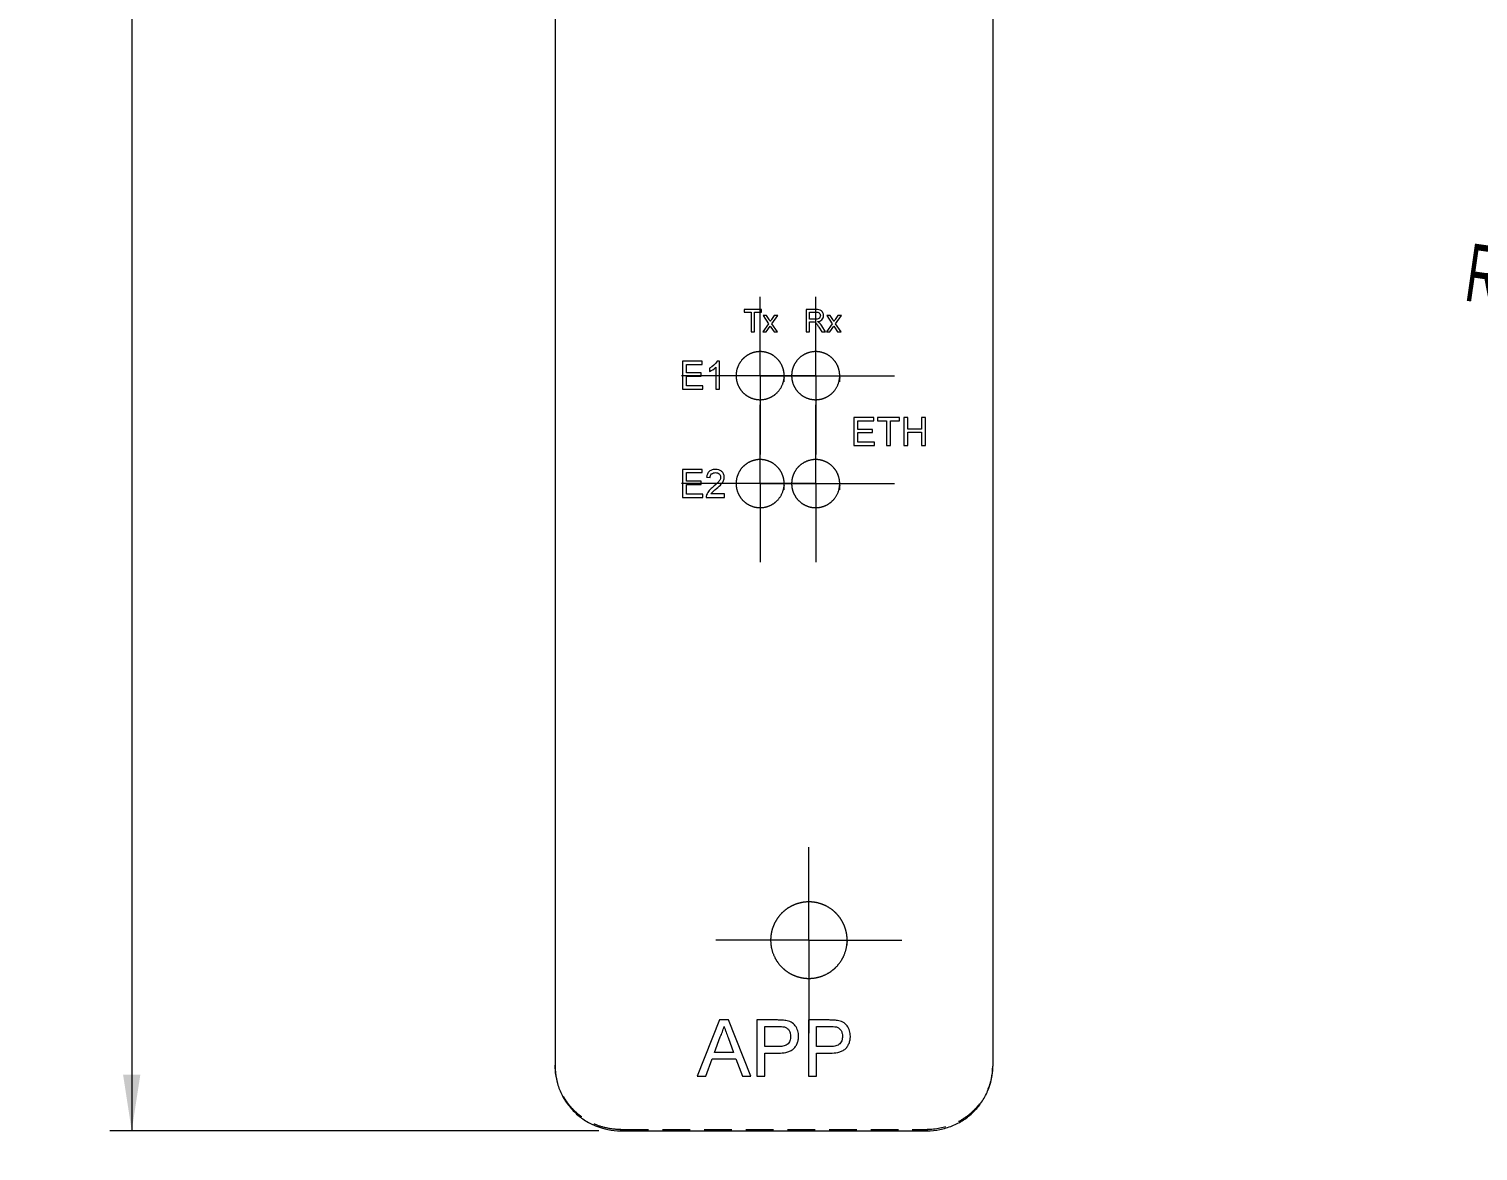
# Model space of a CAD drawing. Header units: millimetres. Extents: x -562 to 210, y 0 to 297.
# Drawn here: x 54.7 to 121, y 100 to 151.3 of the extents above; entities that cross this region are included whole.
import ezdxf

# ---------------------------------------------------------------- set-up
doc = ezdxf.new("R2010")
doc.units = ezdxf.units.MM
doc.linetypes.add('HIDDEN', pattern=[1.905, 1.27, -0.635])
doc.styles.add('SLDTEXTSTYLE2', font='TXT', dxfattribs={"width": 0.605})
doc.dimstyles.new('SLDDIMSTYLE2', dxfattribs={"dimtxt": 2.568319, "dimasz": 2.568319, "dimexe": 0, "dimexo": 0.0625, "dimgap": 0.64208, "dimtad": 2, "dimrnd": 1e-09, "dimzin": 12, "dimdsep": 46, "dimtxsty": 'SLDTEXTSTYLE2', "dimsah": 1, "dimcen": 0.09, "dimadec": 0, "dimazin": 0, "dimtfac": 1, "dimtofl": 0, "dimtmove": 0, "dimatfit": 3, "dimfxl": 1, "dimtolj": 1, "dimtzin": 12, "dimarcsym": 0})
doc.dimstyles.new('SLDDIMSTYLE4', dxfattribs={"dimtxt": 2.568319, "dimasz": 2.568319, "dimexe": 0, "dimexo": 0.0625, "dimgap": 0.64208, "dimtad": 2, "dimrnd": 1e-09, "dimzin": 12, "dimdsep": 46, "dimtxsty": 'SLDTEXTSTYLE2', "dimblk1": 'NONE', "dimblk2": 'NONE', "dimsah": 1, "dimcen": 0.09, "dimadec": 0, "dimazin": 0, "dimtfac": 1, "dimtofl": 0, "dimtmove": 0, "dimatfit": 3, "dimldrblk": 'NONE', "dimfxl": 1, "dimtolj": 1, "dimtzin": 12, "dimarcsym": 0})

# ---------------------------------------------------------------- blocks, each defined once
blk = doc.blocks.new('*D5')
at = {"color": 7, "linetype": 'Continuous', "lineweight": 0}
for p, q in [((80.311, 255.17), (58.445, 255.17)), ((59.445, 255.17), (59.445, 100.927)), ((80.811, 100.927), (58.445, 100.927))]:
    blk.add_line(p, q, dxfattribs=at)
for points in [[(59.445, 255.17), (59.05, 252.601), (59.84, 252.601)], [(59.445, 100.927), (59.84, 103.496), (59.05, 103.496)]]:
    blk.add_solid(points, dxfattribs=at)
at = {"color": 7, "linetype": 'Continuous', "lineweight": 0, "insert": (56.034, 164.709), "char_height": 2.6458, "attachment_point": 1, "rotation": 90, "style": 'SLDTEXTSTYLE2'}
blk.add_mtext('154.24', dxfattribs=at)
blk = doc.blocks.new('SW_CENTERMARKSYMBOL_0')
at = {"color": 0, "linetype": 'Continuous', "lineweight": 0}
for p, q in [((0, 2.5), (0, 3.6)), ((0, 0), (0, 2.5)), ((-2.5, 0), (-3.6, 0)), ((0, 0), (-2.5, 0)), ((0, 0), (0, -2.5)), ((0, 0), (2.5, 0)), ((2.5, 0), (3.6, 0)), ((0, -2.5), (0, -3.6))]:
    blk.add_line(p, q, dxfattribs=at)
blk = doc.blocks.new('SW_CENTERMARKSYMBOL_1')
at = {"color": 0, "linetype": 'Continuous', "lineweight": 0}
for p, q in [((0, 2.5), (0, 4.25)), ((0, 0), (0, 2.5)), ((-2.5, 0), (-4.25, 0)), ((0, 0), (-2.5, 0)), ((0, 0), (0, -2.5)), ((0, 0), (2.5, 0)), ((2.5, 0), (4.25, 0)), ((0, -2.5), (0, -4.25))]:
    blk.add_line(p, q, dxfattribs=at)
blk = doc.blocks.new('SW_CENTERMARKSYMBOL_2')
at = {"color": 0, "linetype": 'Continuous', "lineweight": 0}
for p, q in [((0, 2.5), (0, 3.6)), ((0, 0), (0, 2.5)), ((-2.5, 0), (-3.6, 0)), ((0, 0), (-2.5, 0)), ((0, 0), (0, -2.5)), ((0, 0), (2.5, 0)), ((2.5, 0), (3.6, 0)), ((0, -2.5), (0, -3.6))]:
    blk.add_line(p, q, dxfattribs=at)
blk = doc.blocks.new('SW_CENTERMARKSYMBOL_3')
at = {"color": 0, "linetype": 'Continuous', "lineweight": 0}
for p, q in [((0, 2.5), (0, 3.6)), ((0, 0), (0, 2.5)), ((-2.5, 0), (-3.6, 0)), ((0, 0), (-2.5, 0)), ((0, 0), (0, -2.5)), ((0, 0), (2.5, 0)), ((2.5, 0), (3.6, 0)), ((0, -2.5), (0, -3.6))]:
    blk.add_line(p, q, dxfattribs=at)
blk = doc.blocks.new('SW_CENTERMARKSYMBOL_4')
at = {"color": 0, "linetype": 'Continuous', "lineweight": 0}
for p, q in [((0, 2.5), (0, 3.6)), ((0, 0), (0, 2.5)), ((-2.5, 0), (-3.6, 0)), ((0, 0), (-2.5, 0)), ((0, 0), (0, -2.5)), ((0, 0), (2.5, 0)), ((2.5, 0), (3.6, 0)), ((0, -2.5), (0, -3.6))]:
    blk.add_line(p, q, dxfattribs=at)
blk = doc.blocks.new('*D29')
at = {"color": 7, "linetype": 'Continuous', "lineweight": 0, "attachment_point": 1, "rotation": 351.85589, "style": 'SLDTEXTSTYLE2'}
for s, insert, char_height in [('R', (120.706, 141.549), 2.646), ('719.48', (123.227, 141.188), 2.6458)]:
    blk.add_mtext(s, dxfattribs=dict(at, insert=insert, char_height=char_height))
blk = doc.blocks.new('_NONE')

msp = doc.modelspace()

# ---------------------------------------------------------------- linework, layer by layer
at = {"color": 7, "linetype": 'Continuous', "lineweight": 15}
for p, q in [((78.811, 235.77), (78.811, 103.876)), ((98.821, 235.77), (98.821, 103.876)), ((87.45, 138.509), (87.45, 138.39)), ((88.253, 138.509), (87.45, 138.509)), ((88.253, 138.39), (88.253, 138.509)), ((90.295, 138.509), (90.295, 137.481)), ((90.741, 138.509), (90.295, 138.509)), ((87.45, 138.39), (87.779, 138.39)), ((87.779, 138.39), (87.779, 137.481)), ((87.924, 138.39), (88.253, 138.39)), ((87.924, 137.481), (87.924, 138.39)), ((88.57, 137.857), (88.306, 137.481)), ((88.319, 138.232), (88.57, 137.857)), ((88.477, 138.232), (88.319, 138.232)), ((88.599, 138.05), (88.477, 138.232)), ((88.833, 138.232), (88.701, 138.044)), ((88.727, 137.857), (88.991, 138.232)), ((88.978, 137.481), (88.727, 137.857)), ((88.991, 138.232), (88.833, 138.232)), ((90.44, 138.39), (90.746, 138.39)), ((90.44, 138.061), (90.44, 138.39)), ((90.715, 138.061), (90.44, 138.061)), ((90.44, 137.942), (90.588, 137.942)), ((90.44, 137.481), (90.44, 137.942)), ((91.48, 137.857), (91.217, 137.481)), ((91.23, 138.232), (91.48, 137.857)), ((91.388, 138.232), (91.23, 138.232)), ((91.51, 138.05), (91.388, 138.232)), ((91.744, 138.232), (91.612, 138.044)), ((91.638, 137.857), (91.901, 138.232)), ((91.889, 137.481), (91.638, 137.857)), ((91.901, 138.232), (91.744, 138.232)), ((87.779, 137.481), (87.924, 137.481)), ((88.306, 137.481), (88.464, 137.481)), ((88.464, 137.481), (88.646, 137.741)), ((88.646, 137.741), (88.674, 137.701)), ((88.674, 137.701), (88.82, 137.481)), ((88.82, 137.481), (88.978, 137.481)), ((90.295, 137.481), (90.44, 137.481)), ((90.875, 137.698), (91.003, 137.481)), ((91.169, 137.481), (91.001, 137.765)), ((91.003, 137.481), (91.169, 137.481)), ((91.217, 137.481), (91.375, 137.481)), ((91.375, 137.481), (91.557, 137.741)), ((91.557, 137.741), (91.585, 137.701)), ((91.585, 137.701), (91.731, 137.481)), ((91.731, 137.481), (91.889, 137.481)), ((84.634, 136.148), (84.634, 134.863)), ((85.539, 136.148), (84.634, 136.148)), ((84.815, 135.999), (85.539, 135.999)), ((84.815, 135.604), (84.815, 135.999)), ((85.539, 135.999), (85.539, 136.148)), ((86.165, 135.864), (86.165, 134.863)), ((86.329, 136.148), (86.223, 136.148)), ((86.329, 134.863), (86.329, 136.148)), ((85.49, 135.604), (84.815, 135.604)), ((84.815, 135.456), (85.49, 135.456)), ((84.815, 135.012), (84.815, 135.456)), ((85.49, 135.456), (85.49, 135.604)), ((85.868, 135.826), (85.868, 135.675)), ((84.634, 134.863), (85.572, 134.863)), ((85.572, 135.012), (84.815, 135.012)), ((85.572, 134.863), (85.572, 135.012)), ((86.165, 134.863), (86.329, 134.863)), ((92.474, 133.567), (92.474, 132.283)), ((93.379, 133.567), (92.474, 133.567)), ((92.655, 133.419), (93.379, 133.419)), ((92.655, 133.024), (92.655, 133.419)), ((93.379, 133.419), (93.379, 133.567)), ((93.561, 133.567), (93.561, 133.419)), ((94.565, 133.567), (93.561, 133.567)), ((93.561, 133.419), (93.972, 133.419)), ((93.972, 133.419), (93.972, 132.283)), ((94.153, 133.419), (94.565, 133.419)), ((94.153, 132.283), (94.153, 133.419)), ((94.565, 133.419), (94.565, 133.567)), ((94.762, 133.567), (94.762, 132.283)), ((94.943, 133.567), (94.762, 133.567)), ((94.943, 133.04), (94.943, 133.567)), ((95.569, 133.567), (95.569, 133.04)), ((95.75, 133.567), (95.569, 133.567)), ((95.75, 132.283), (95.75, 133.567)), ((93.33, 133.024), (92.655, 133.024)), ((92.655, 132.875), (93.33, 132.875)), ((92.655, 132.431), (92.655, 132.875)), ((93.33, 132.875), (93.33, 133.024)), ((95.569, 133.04), (94.943, 133.04)), ((94.943, 132.892), (95.569, 132.892)), ((94.943, 132.283), (94.943, 132.892)), ((95.569, 132.892), (95.569, 132.283)), ((92.474, 132.283), (93.412, 132.283)), ((93.412, 132.431), (92.655, 132.431)), ((93.412, 132.283), (93.412, 132.431)), ((93.972, 132.283), (94.153, 132.283)), ((94.762, 132.283), (94.943, 132.283)), ((95.569, 132.283), (95.75, 132.283)), ((84.634, 131.192), (84.634, 129.908)), ((85.539, 131.192), (84.634, 131.192)), ((84.815, 131.044), (85.539, 131.044)), ((84.815, 130.649), (84.815, 131.044)), ((85.49, 130.649), (84.815, 130.649)), ((85.49, 130.501), (85.49, 130.649)), ((85.539, 131.044), (85.539, 131.192)), ((85.737, 130.83), (85.901, 130.814)), ((84.634, 129.908), (85.572, 129.908)), ((84.815, 130.501), (85.49, 130.501)), ((84.815, 130.056), (84.815, 130.501)), ((85.572, 130.056), (84.815, 130.056)), ((85.572, 129.908), (85.572, 130.056)), ((85.72, 129.908), (86.56, 129.908)), ((86.56, 130.073), (85.932, 130.073)), ((86.56, 129.908), (86.56, 130.073)), ((86.33, 105.996), (85.31, 103.427)), ((86.739, 105.996), (86.33, 105.996)), ((87.758, 103.427), (86.739, 105.996)), ((88.033, 105.996), (88.033, 103.427)), ((88.976, 105.996), (88.033, 105.996)), ((88.395, 105.699), (89.008, 105.699)), ((88.395, 104.777), (88.395, 105.699)), ((90.403, 105.996), (90.403, 103.427)), ((91.347, 105.996), (90.403, 105.996)), ((90.766, 105.699), (91.379, 105.699)), ((90.766, 104.777), (90.766, 105.699)), ((86.096, 104.514), (86.359, 105.225)), ((86.723, 105.189), (86.973, 104.514)), ((89.014, 104.777), (88.395, 104.777)), ((91.385, 104.777), (90.766, 104.777)), ((85.695, 103.427), (85.987, 104.218)), ((85.987, 104.218), (87.082, 104.218)), ((86.973, 104.514), (86.096, 104.514)), ((87.082, 104.218), (87.374, 103.427)), ((88.395, 104.481), (89.024, 104.481)), ((88.395, 103.427), (88.395, 104.481)), ((90.766, 104.481), (91.395, 104.481)), ((90.766, 103.427), (90.766, 104.481)), ((85.31, 103.427), (85.695, 103.427)), ((87.374, 103.427), (87.758, 103.427)), ((88.033, 103.427), (88.395, 103.427)), ((90.403, 103.427), (90.766, 103.427)), ((81.811, 100.927), (95.821, 100.927))]:
    msp.add_line(p, q, dxfattribs=at)
at = {"color": 7, "linetype": 'HIDDEN', "lineweight": 0}
for p, q in [((81.811, 100.927), (81.811, 100.984)), ((81.811, 100.984), (95.821, 100.984)), ((95.821, 100.984), (95.821, 100.927))]:
    msp.add_line(p, q, dxfattribs=at)
at = {"color": 7, "linetype": 'Continuous', "lineweight": 15}
for points, knots in [([(91.085, 138.232), (91.084, 138.274), (91.077, 138.316), (91.043, 138.393), (91.019, 138.429), (90.951, 138.48), (90.909, 138.493), (90.825, 138.507), (90.783, 138.508), (90.741, 138.509)], [0, 0, 0, 0, 0.25, 0.25, 0.5, 0.5, 0.75, 0.75, 1, 1, 1, 1]), ([(88.651, 137.972), (88.642, 137.985), (88.633, 137.998), (88.625, 138.011), (88.62, 138.018), (88.616, 138.024), (88.612, 138.031), (88.607, 138.037), (88.603, 138.044), (88.599, 138.05)], [0, 0, 0, 0, 0.00004696315, 0.00004696315, 0.00004696315, 0.00007044309, 0.00007044309, 0.00007044309, 0.0000939246, 0.0000939246, 0.0000939246, 0.0000939246]), ([(88.701, 138.044), (88.693, 138.032), (88.684, 138.02), (88.676, 138.008), (88.672, 138.002), (88.667, 137.996), (88.663, 137.99), (88.659, 137.984), (88.655, 137.978), (88.651, 137.972)], [0, 0, 0, 0, 0.00004415181, 0.00004415181, 0.00004415181, 0.00006622774, 0.00006622774, 0.00006622774, 0.00008830367, 0.00008830367, 0.00008830367, 0.00008830367]), ([(90.588, 137.942), (90.594, 137.942), (90.6, 137.942), (90.606, 137.942), (90.612, 137.942), (90.618, 137.942), (90.624, 137.942), (90.636, 137.941), (90.648, 137.94), (90.66, 137.938)], [0, 0, 0, 0, 0.00001794003, 0.00001794003, 0.00001794003, 0.0000358872, 0.0000358872, 0.0000358872, 0.00007169522, 0.00007169522, 0.00007169522, 0.00007169522]), ([(90.66, 137.938), (90.686, 137.929), (90.711, 137.918), (90.754, 137.881), (90.77, 137.859), (90.818, 137.793), (90.847, 137.745), (90.875, 137.698)], [0, 0, 0, 0, 0.25, 0.25, 0.5, 0.5, 1, 1, 1, 1]), ([(90.94, 138.229), (90.939, 138.175), (90.917, 138.12), (90.825, 138.063), (90.769, 138.062), (90.715, 138.061)], [0, 0, 0, 0, 0.5, 0.5, 1, 1, 1, 1]), ([(90.746, 138.39), (90.794, 138.39), (90.845, 138.384), (90.902, 138.339), (90.916, 138.32), (90.936, 138.277), (90.939, 138.253), (90.94, 138.229)], [0, 0, 0, 0, 0.5, 0.5, 0.75, 0.75, 1, 1, 1, 1]), ([(90.813, 137.956), (90.848, 137.961), (90.883, 137.969), (90.949, 137.995), (90.981, 138.013), (91.033, 138.063), (91.053, 138.093), (91.08, 138.16), (91.084, 138.196), (91.085, 138.232)], [0, 0, 0, 0, 0.25, 0.25, 0.5, 0.5, 0.75, 0.75, 1, 1, 1, 1]), ([(90.893, 137.905), (90.887, 137.91), (90.88, 137.915), (90.874, 137.92), (90.868, 137.925), (90.861, 137.929), (90.854, 137.933), (90.848, 137.937), (90.841, 137.941), (90.834, 137.945), (90.827, 137.948), (90.82, 137.952), (90.813, 137.956)], [0, 0, 0, 0, 0.00002376247, 0.00002376247, 0.00002376247, 0.00004755403, 0.00004755403, 0.00004755403, 0.00007130208, 0.00007130208, 0.00007130208, 0.00009509324, 0.00009509324, 0.00009509324, 0.00009509324]), ([(91.001, 137.765), (90.986, 137.79), (90.97, 137.815), (90.952, 137.838), (90.943, 137.85), (90.934, 137.862), (90.924, 137.873), (90.914, 137.884), (90.903, 137.894), (90.893, 137.905)], [0, 0, 0, 0, 0.0000884716, 0.0000884716, 0.0000884716, 0.0001332782, 0.0001332782, 0.0001332782, 0.0001783972, 0.0001783972, 0.0001783972, 0.0001783972]), ([(91.561, 137.972), (91.553, 137.985), (91.544, 137.998), (91.536, 138.011), (91.531, 138.018), (91.527, 138.024), (91.522, 138.031), (91.518, 138.037), (91.514, 138.044), (91.51, 138.05)], [0, 0, 0, 0, 0.00004696315, 0.00004696315, 0.00004696315, 0.00007044309, 0.00007044309, 0.00007044309, 0.0000939246, 0.0000939246, 0.0000939246, 0.0000939246]), ([(91.612, 138.044), (91.603, 138.032), (91.595, 138.02), (91.587, 138.008), (91.582, 138.002), (91.578, 137.996), (91.574, 137.99), (91.57, 137.984), (91.566, 137.978), (91.561, 137.972)], [0, 0, 0, 0, 0.00004415181, 0.00004415181, 0.00004415181, 0.00006622774, 0.00006622774, 0.00006622774, 0.00008830367, 0.00008830367, 0.00008830367, 0.00008830367]), ([(89.286, 135.192), (89.286, 135.626), (89.257, 135.768), (89.148, 136.034), (89.066, 136.156), (88.864, 136.359), (88.741, 136.442), (88.476, 136.552), (88.33, 136.581), (88.042, 136.582), (87.897, 136.553), (87.63, 136.442), (87.509, 136.361), (87.304, 136.155), (87.223, 136.034), (87.114, 135.768), (87.086, 135.625), (87.086, 135.339), (87.114, 135.195), (87.223, 134.931), (87.304, 134.808), (87.506, 134.605), (87.628, 134.522), (87.895, 134.411), (88.039, 134.382), (88.33, 134.381), (88.474, 134.41), (88.741, 134.521), (88.863, 134.603), (89.167, 134.908), (89.286, 135.192), (89.286, 135.626)], [-0.125, -0.125, 0, 0, 0.0625, 0.0625, 0.125, 0.125, 0.1875, 0.1875, 0.25, 0.25, 0.3125, 0.3125, 0.375, 0.375, 0.4375, 0.4375, 0.5, 0.5, 0.5625, 0.5625, 0.625, 0.625, 0.6875, 0.6875, 0.75, 0.75, 0.8125, 0.8125, 0.875, 0.875, 1, 1, 1.0625, 1.0625]), ([(91.826, 135.192), (91.826, 135.626), (91.797, 135.768), (91.688, 136.034), (91.606, 136.156), (91.404, 136.359), (91.281, 136.442), (91.016, 136.552), (90.87, 136.581), (90.582, 136.582), (90.437, 136.553), (90.17, 136.442), (90.049, 136.361), (89.844, 136.155), (89.763, 136.034), (89.654, 135.768), (89.626, 135.625), (89.626, 135.339), (89.654, 135.195), (89.763, 134.931), (89.844, 134.808), (90.046, 134.605), (90.168, 134.522), (90.435, 134.411), (90.579, 134.382), (90.87, 134.381), (91.014, 134.41), (91.281, 134.521), (91.403, 134.603), (91.707, 134.908), (91.826, 135.192), (91.826, 135.626)], [-0.125, -0.125, 0, 0, 0.0625, 0.0625, 0.125, 0.125, 0.1875, 0.1875, 0.25, 0.25, 0.3125, 0.3125, 0.375, 0.375, 0.4375, 0.4375, 0.5, 0.5, 0.5625, 0.5625, 0.625, 0.625, 0.6875, 0.6875, 0.75, 0.75, 0.8125, 0.8125, 0.875, 0.875, 1, 1, 1.0625, 1.0625]), ([(89.286, 130.252), (89.286, 130.686), (89.257, 130.828), (89.148, 131.094), (89.067, 131.215), (88.864, 131.419), (88.741, 131.501), (88.476, 131.612), (88.33, 131.641), (88.042, 131.642), (87.897, 131.613), (87.63, 131.502), (87.508, 131.42), (87.303, 131.215), (87.223, 131.093), (87.114, 130.828), (87.086, 130.684), (87.086, 130.399), (87.114, 130.255), (87.223, 129.991), (87.304, 129.868), (87.506, 129.665), (87.628, 129.582), (87.895, 129.471), (88.039, 129.442), (88.33, 129.441), (88.474, 129.47), (88.742, 129.581), (88.863, 129.663), (89.168, 129.969), (89.286, 130.252), (89.286, 130.686)], [-0.125, -0.125, 0, 0, 0.0625, 0.0625, 0.125, 0.125, 0.1875, 0.1875, 0.25, 0.25, 0.3125, 0.3125, 0.375, 0.375, 0.4375, 0.4375, 0.5, 0.5, 0.5625, 0.5625, 0.625, 0.625, 0.6875, 0.6875, 0.75, 0.75, 0.8125, 0.8125, 0.875, 0.875, 1, 1, 1.0625, 1.0625]), ([(91.826, 130.252), (91.826, 130.686), (91.797, 130.828), (91.688, 131.094), (91.607, 131.215), (91.404, 131.419), (91.281, 131.501), (91.016, 131.612), (90.87, 131.641), (90.582, 131.642), (90.437, 131.613), (90.17, 131.502), (90.048, 131.42), (89.843, 131.215), (89.763, 131.093), (89.654, 130.828), (89.626, 130.684), (89.626, 130.399), (89.654, 130.255), (89.763, 129.991), (89.844, 129.868), (90.046, 129.665), (90.168, 129.582), (90.435, 129.471), (90.579, 129.442), (90.87, 129.441), (91.014, 129.47), (91.282, 129.581), (91.403, 129.663), (91.708, 129.969), (91.826, 130.252), (91.826, 130.686)], [-0.125, -0.125, 0, 0, 0.0625, 0.0625, 0.125, 0.125, 0.1875, 0.1875, 0.25, 0.25, 0.3125, 0.3125, 0.375, 0.375, 0.4375, 0.4375, 0.5, 0.5, 0.5625, 0.5625, 0.625, 0.625, 0.6875, 0.6875, 0.75, 0.75, 0.8125, 0.8125, 0.875, 0.875, 1, 1, 1.0625, 1.0625]), ([(86.148, 131.192), (86.097, 131.191), (86.046, 131.187), (85.947, 131.158), (85.901, 131.134), (85.823, 131.067), (85.793, 131.025), (85.753, 130.932), (85.743, 130.881), (85.737, 130.83)], [0, 0, 0, 0, 0.25, 0.25, 0.5, 0.5, 0.75, 0.75, 1, 1, 1, 1]), ([(85.901, 130.814), (85.902, 130.845), (85.906, 130.876), (85.928, 130.935), (85.946, 130.962), (85.992, 131.005), (86.02, 131.021), (86.081, 131.04), (86.113, 131.043), (86.145, 131.044)], [0, 0, 0, 0, 0.25, 0.25, 0.5, 0.5, 0.75, 0.75, 1, 1, 1, 1]), ([(86.379, 130.836), (86.378, 130.788), (86.362, 130.741), (86.314, 130.657), (86.282, 130.62), (86.182, 130.515), (86.108, 130.451), (86.034, 130.388)], [0, 0, 0, 0, 0.25, 0.25, 0.5, 0.5, 1, 1, 1, 1]), ([(86.145, 131.044), (86.174, 131.043), (86.203, 131.04), (86.259, 131.023), (86.285, 131.009), (86.33, 130.971), (86.348, 130.948), (86.373, 130.895), (86.378, 130.866), (86.379, 130.836)], [0, 0, 0, 0, 0.25, 0.25, 0.5, 0.5, 0.75, 0.75, 1, 1, 1, 1]), ([(86.543, 130.838), (86.543, 130.887), (86.535, 130.937), (86.494, 131.027), (86.463, 131.067), (86.389, 131.133), (86.344, 131.157), (86.249, 131.186), (86.199, 131.191), (86.148, 131.192)], [0, 0, 0, 0, 0.25, 0.25, 0.5, 0.5, 0.75, 0.75, 1, 1, 1, 1]), ([(86.187, 130.311), (86.271, 130.382), (86.356, 130.453), (86.459, 130.582), (86.49, 130.628), (86.532, 130.73), (86.542, 130.783), (86.543, 130.838)], [0, 0, 0, 0, 0.5, 0.5, 0.75, 0.75, 1, 1, 1, 1]), ([(85.738, 130.022), (85.732, 130.004), (85.727, 129.986), (85.724, 129.967), (85.723, 129.957), (85.721, 129.947), (85.721, 129.938), (85.72, 129.928), (85.72, 129.918), (85.72, 129.908)], [0, 0, 0, 0, 0.0000577808, 0.0000577808, 0.0000577808, 0.0000873113, 0.0000873113, 0.0000873113, 0.0001170495, 0.0001170495, 0.0001170495, 0.0001170495]), ([(86.034, 130.388), (85.971, 130.339), (85.91, 130.287), (85.805, 130.166), (85.765, 130.097), (85.738, 130.022)], [0, 0, 0, 0, 0.5, 0.5, 1, 1, 1, 1]), ([(85.932, 130.073), (85.949, 130.096), (85.967, 130.119), (85.988, 130.14), (86.008, 130.161), (86.03, 130.18), (86.053, 130.199), (86.075, 130.218), (86.097, 130.236), (86.12, 130.255), (86.142, 130.274), (86.165, 130.292), (86.187, 130.311)], [0, 0, 0, 0, 0.0000880147, 0.0000880147, 0.0000880147, 0.0001758019, 0.0001758019, 0.0001758019, 0.0002635651, 0.0002635651, 0.0002635651, 0.0003513465, 0.0003513465, 0.0003513465, 0.0003513465]), ([(92.166, 109.42), (92.166, 109.764), (92.154, 109.877), (92.111, 110.099), (92.077, 110.21), (91.991, 110.421), (91.937, 110.521), (91.812, 110.711), (91.738, 110.801), (91.577, 110.963), (91.489, 111.036), (91.298, 111.165), (91.196, 111.22), (90.879, 111.353), (90.647, 111.4), (90.302, 111.4), (90.185, 111.388), (89.959, 111.343), (89.849, 111.309), (89.636, 111.221), (89.533, 111.165), (89.343, 111.038), (89.255, 110.965), (89.092, 110.801), (89.02, 110.712), (88.895, 110.523), (88.84, 110.42), (88.754, 110.209), (88.721, 110.101), (88.677, 109.878), (88.666, 109.763), (88.666, 109.423), (88.711, 109.195), (88.883, 108.776), (89.012, 108.58), (89.252, 108.337), (89.342, 108.263), (89.533, 108.134), (89.633, 108.08), (89.845, 107.991), (89.957, 107.957), (90.183, 107.911), (90.297, 107.9), (90.645, 107.899), (90.875, 107.945), (91.195, 108.079), (91.296, 108.133), (91.486, 108.261), (91.576, 108.335), (91.818, 108.578), (91.947, 108.773), (92.12, 109.192), (92.166, 109.42), (92.166, 109.764)], [-0.0625, -0.0625, 0, 0, 0.03125, 0.03125, 0.0625, 0.0625, 0.09375, 0.09375, 0.125, 0.125, 0.15625, 0.15625, 0.1875, 0.1875, 0.25, 0.25, 0.28125, 0.28125, 0.3125, 0.3125, 0.34375, 0.34375, 0.375, 0.375, 0.40625, 0.40625, 0.4375, 0.4375, 0.46875, 0.46875, 0.5, 0.5, 0.5625, 0.5625, 0.625, 0.625, 0.65625, 0.65625, 0.6875, 0.6875, 0.71875, 0.71875, 0.75, 0.75, 0.8125, 0.8125, 0.84375, 0.84375, 0.875, 0.875, 0.9375, 0.9375, 1, 1, 1.03125, 1.03125]), ([(86.359, 105.225), (86.397, 105.301), (86.433, 105.377), (86.492, 105.536), (86.515, 105.617), (86.534, 105.699)], [0, 0, 0, 0, 0.5, 0.5, 1, 1, 1, 1]), ([(86.534, 105.699), (86.55, 105.657), (86.566, 105.615), (86.582, 105.572), (86.597, 105.529), (86.613, 105.487), (86.629, 105.444), (86.661, 105.359), (86.692, 105.274), (86.723, 105.189)], [0, 0, 0, 0, 0.0001380591, 0.0001380591, 0.0001380591, 0.0002761105, 0.0002761105, 0.0002761105, 0.0005522227, 0.0005522227, 0.0005522227, 0.0005522227]), ([(89.357, 105.972), (89.325, 105.977), (89.294, 105.982), (89.262, 105.985), (89.231, 105.988), (89.199, 105.99), (89.167, 105.991), (89.103, 105.995), (89.04, 105.995), (88.976, 105.996)], [0, 0, 0, 0, 0.0000955979, 0.0000955979, 0.0000955979, 0.0001911634, 0.0001911634, 0.0001911634, 0.0003818581, 0.0003818581, 0.0003818581, 0.0003818581]), ([(89.304, 105.677), (89.326, 105.669), (89.348, 105.662), (89.388, 105.641), (89.407, 105.628), (89.461, 105.584), (89.49, 105.549), (89.538, 105.47), (89.554, 105.427), (89.576, 105.338), (89.579, 105.293), (89.58, 105.247)], [0, 0, 0, 0, 0.125, 0.125, 0.25, 0.25, 0.5, 0.5, 0.75, 0.75, 1, 1, 1, 1]), ([(89.942, 105.258), (89.941, 105.3), (89.94, 105.341), (89.928, 105.424), (89.919, 105.464), (89.881, 105.585), (89.843, 105.661), (89.741, 105.797), (89.675, 105.853), (89.525, 105.933), (89.441, 105.955), (89.357, 105.972)], [0, 0, 0, 0, 0.125, 0.125, 0.25, 0.25, 0.5, 0.5, 0.75, 0.75, 1, 1, 1, 1]), ([(91.728, 105.972), (91.696, 105.977), (91.665, 105.982), (91.633, 105.985), (91.601, 105.988), (91.569, 105.99), (91.538, 105.991), (91.474, 105.995), (91.411, 105.995), (91.347, 105.996)], [0, 0, 0, 0, 0.0000955979, 0.0000955979, 0.0000955979, 0.0001911634, 0.0001911634, 0.0001911634, 0.0003818581, 0.0003818581, 0.0003818581, 0.0003818581]), ([(91.675, 105.677), (91.697, 105.669), (91.718, 105.662), (91.759, 105.641), (91.778, 105.628), (91.831, 105.584), (91.861, 105.549), (91.908, 105.47), (91.925, 105.427), (91.947, 105.338), (91.95, 105.293), (91.951, 105.247)], [0, 0, 0, 0, 0.125, 0.125, 0.25, 0.25, 0.5, 0.5, 0.75, 0.75, 1, 1, 1, 1]), ([(92.313, 105.258), (92.312, 105.3), (92.311, 105.341), (92.299, 105.424), (92.289, 105.464), (92.252, 105.585), (92.214, 105.661), (92.112, 105.797), (92.046, 105.853), (91.895, 105.933), (91.812, 105.955), (91.728, 105.972)], [0, 0, 0, 0, 0.125, 0.125, 0.25, 0.25, 0.5, 0.5, 0.75, 0.75, 1, 1, 1, 1]), ([(89.58, 105.247), (89.579, 105.177), (89.571, 105.108), (89.52, 104.977), (89.478, 104.918), (89.365, 104.833), (89.296, 104.81), (89.156, 104.782), (89.085, 104.779), (89.014, 104.777)], [0, 0, 0, 0, 0.25, 0.25, 0.5, 0.5, 0.75, 0.75, 1, 1, 1, 1]), ([(89.024, 104.481), (89.14, 104.483), (89.255, 104.489), (89.425, 104.525), (89.481, 104.541), (89.588, 104.585), (89.639, 104.613), (89.728, 104.685), (89.765, 104.729), (89.831, 104.823), (89.859, 104.872), (89.902, 104.978), (89.918, 105.033), (89.938, 105.144), (89.941, 105.201), (89.942, 105.258)], [0, 0, 0, 0, 0.25, 0.25, 0.375, 0.375, 0.5, 0.5, 0.625, 0.625, 0.75, 0.75, 0.875, 0.875, 1, 1, 1, 1]), ([(91.951, 105.247), (91.95, 105.177), (91.941, 105.108), (91.891, 104.977), (91.849, 104.918), (91.736, 104.833), (91.666, 104.81), (91.527, 104.782), (91.456, 104.779), (91.385, 104.777)], [0, 0, 0, 0, 0.25, 0.25, 0.5, 0.5, 0.75, 0.75, 1, 1, 1, 1]), ([(91.395, 104.481), (91.511, 104.483), (91.626, 104.489), (91.796, 104.525), (91.852, 104.541), (91.959, 104.585), (92.01, 104.613), (92.099, 104.685), (92.136, 104.729), (92.202, 104.823), (92.229, 104.872), (92.272, 104.978), (92.289, 105.033), (92.309, 105.144), (92.312, 105.201), (92.313, 105.258)], [0, 0, 0, 0, 0.25, 0.25, 0.375, 0.375, 0.5, 0.5, 0.625, 0.625, 0.75, 0.75, 0.875, 0.875, 1, 1, 1, 1]), ([(78.811, 103.876), (78.811, 103.681), (78.83, 103.489), (78.906, 103.113), (78.964, 102.926), (79.114, 102.569), (79.206, 102.399), (79.424, 102.079), (79.55, 101.927), (79.827, 101.656), (79.978, 101.534), (80.305, 101.318), (80.48, 101.226), (81.021, 101.006), (81.414, 100.927), (81.811, 100.927)], [0, 0, 0, 0, 0.125, 0.125, 0.25, 0.25, 0.375, 0.375, 0.5, 0.5, 0.625, 0.625, 0.75, 0.75, 1, 1, 1, 1]), ([(95.821, 100.927), (96.019, 100.927), (96.213, 100.947), (96.597, 101.021), (96.787, 101.078), (97.15, 101.226), (97.322, 101.316), (97.648, 101.53), (97.803, 101.654), (98.079, 101.926), (98.204, 102.074), (98.423, 102.396), (98.516, 102.567), (98.741, 103.099), (98.821, 103.486), (98.821, 103.876)], [0, 0, 0, 0, 0.125, 0.125, 0.25, 0.25, 0.375, 0.375, 0.5, 0.5, 0.625, 0.625, 0.75, 0.75, 1, 1, 1, 1])]:
    msp.add_open_spline(points, degree=3, knots=knots, dxfattribs=at)
for points in [[(86.223, 136.148), (86.148, 136.003), (86.013, 135.901), (85.868, 135.826)], [(85.868, 135.675), (85.978, 135.72), (86.08, 135.782), (86.165, 135.864)], [(89.008, 105.699), (89.107, 105.699), (89.207, 105.7), (89.304, 105.677)], [(91.379, 105.699), (91.478, 105.699), (91.578, 105.7), (91.675, 105.677)]]:
    msp.add_open_spline(points, degree=3, dxfattribs=at)
at = {"color": 7, "linetype": 'HIDDEN', "lineweight": 0}
for points in [[(81.811, 100.984), (81.612, 100.984), (81.418, 101.003), (81.034, 101.078), (80.844, 101.134), (80.481, 101.282), (80.309, 101.372), (79.983, 101.586), (79.828, 101.71), (79.552, 101.982), (79.427, 102.13), (79.208, 102.452), (79.115, 102.624), (78.89, 103.155), (78.811, 103.542), (78.811, 103.932)], [(98.821, 103.932), (98.821, 103.737), (98.801, 103.546), (98.725, 103.169), (98.667, 102.982), (98.517, 102.625), (98.425, 102.456), (98.207, 102.135), (98.081, 101.984), (97.804, 101.712), (97.653, 101.59), (97.326, 101.374), (97.151, 101.283), (96.61, 101.062), (96.217, 100.984), (95.821, 100.984)]]:
    msp.add_open_spline(points, degree=3, knots=[0, 0, 0, 0, 0.125, 0.125, 0.25, 0.25, 0.375, 0.375, 0.5, 0.5, 0.625, 0.625, 0.75, 0.75, 1, 1, 1, 1], dxfattribs=at)

# ---------------------------------------------------------------- block references
at = {"color": 7, "linetype": 'Continuous', "lineweight": 0}
for name, p in [('SW_CENTERMARKSYMBOL_4', (88.186, 135.481)), ('SW_CENTERMARKSYMBOL_0', (90.726, 135.481)), ('SW_CENTERMARKSYMBOL_3', (88.186, 130.541)), ('SW_CENTERMARKSYMBOL_2', (90.726, 130.541)), ('SW_CENTERMARKSYMBOL_1', (90.416, 109.65))]:
    msp.add_blockref(name, p, dxfattribs=at)

# ---------------------------------------------------------------- dimensions: what is measured, and where the dimension line sits
dim = msp.add_linear_dim(base=(59.445, 100.927), p1=(81.311, 255.17), p2=(81.811, 100.927), angle=90, dimstyle='SLDDIMSTYLE2', dxfattribs=at)
dim.commit()
dim.dimension.update_dxf_attribs({"geometry": '*D5', "text_midpoint": (59.445, 170.097), "dimtype": 160})
dim = msp.add_radius_dim(center=(-561.717, 235.77), mpoint=(0, 0), dimstyle='SLDDIMSTYLE4', dxfattribs=at)
dim.commit()
dim.dimension.update_dxf_attribs({"geometry": '*D29', "text_midpoint": (126.738, 137.247), "dimtype": 164})

doc.saveas('drawing.dxf')
